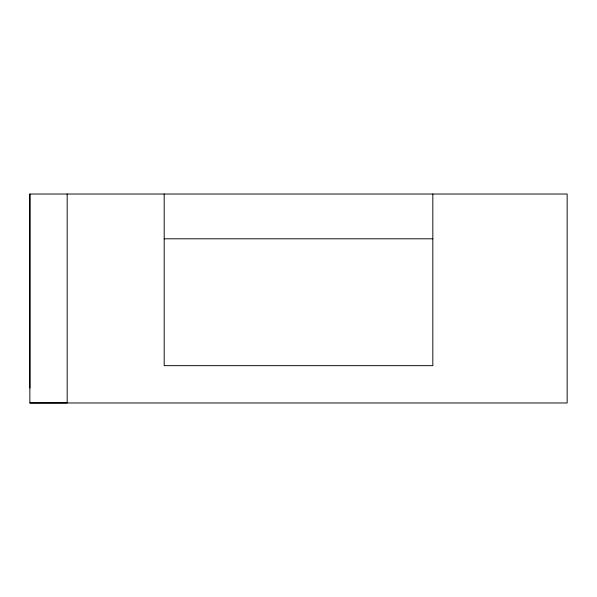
<?xml version="1.0" encoding="UTF-8"?>
<svg xmlns="http://www.w3.org/2000/svg" width="597" height="597" viewBox="0 0 597 597"><rect width="100%" height="100%" fill="white"/><g stroke="black" fill="none" stroke-linecap="round" stroke-linejoin="round"><path stroke-width="0.9" d="M29.88 388.065L29.865 194.025L567.15 194.025L567.15 402.975L29.865 402.975L29.865 194.025M29.865 402.975L67.177 402.93L67.177 194.025M164.19 238.8L432.832 238.8M432.832 194.025L432.832 365.662L164.19 365.662L164.19 194.025"/></g></svg>
